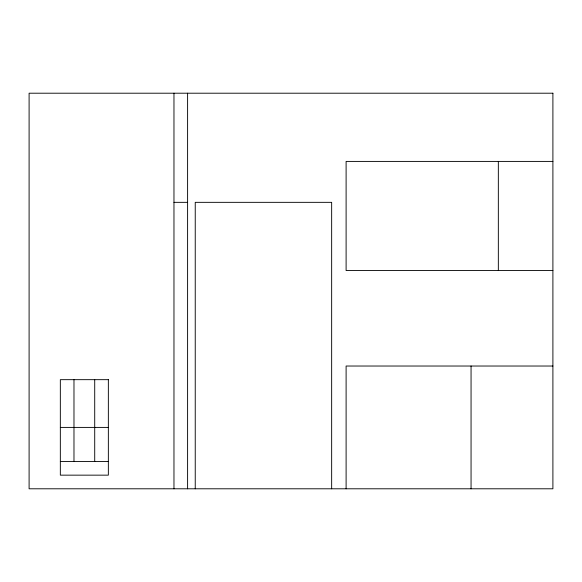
<?xml version="1.0" encoding="UTF-8"?>
<svg xmlns="http://www.w3.org/2000/svg" width="582" height="582" viewBox="0 0 582 582"><rect width="100%" height="100%" fill="white"/><g stroke="black" fill="none" stroke-linecap="round" stroke-linejoin="round"><path stroke-width="0.87" d="M552.9 161.41L346.108 161.41L346.108 270.543L552.9 270.543M173.967 202.34L187.6 202.34M552.9 366.027L346.108 366.027L346.108 488.793M60.339 427.406L108.354 427.406M60.339 461.511L108.354 461.511M498.338 161.41L498.338 270.543M471.056 366.027L471.056 488.793M331.653 488.793L331.653 202.34L195.239 202.34L195.239 488.793M187.6 93.207L187.6 488.793M173.967 93.207L173.967 488.793M94.713 379.668L94.713 461.511M73.979 379.668L73.979 461.511M552.9 93.207L29.1 93.207L29.1 488.793L552.9 488.793L552.9 93.207M108.354 379.668L60.339 379.668L60.339 475.152L108.354 475.152L108.354 379.668"/></g></svg>
